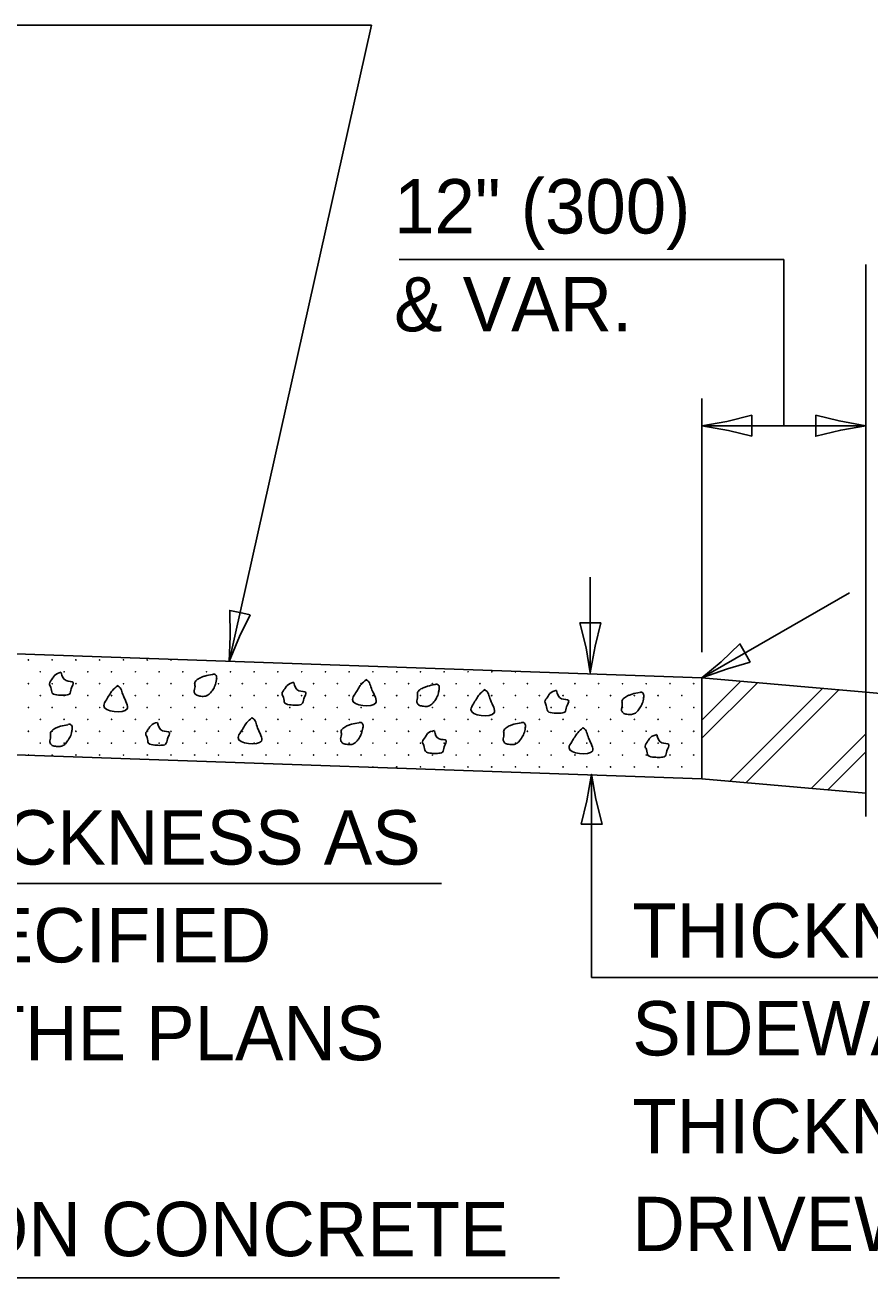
# Model space of a CAD drawing. Extents: x 2261261 to 2261891, y -3123637 to -3123237.
# Drawn here: x 2261623.1 to 2261670.5, y -3123590.8 to -3123520.5 of the extents above; entities that cross this region are included whole.
import ezdxf

# ---------------------------------------------------------------- set-up
doc = ezdxf.new("R2010")
doc.units = 0
for name, color, linetype in [('RD_Pr_Roadway_Dimensions', 7, 'Continuous'), ('RD_Pr_Roadway_Items', 7, 'Continuous'), ('RD_Pr_Roadway_Notes', 7, 'Continuous')]:
    doc.layers.add(name, color=color, linetype=linetype)

msp = doc.modelspace()

# ---------------------------------------------------------------- linework, layer by layer
at = {"layer": 'RD_Pr_Roadway_Dimensions'}
for p, q in [((2261644.042, -3123533.67), (2261665.633, -3123533.67)), ((2261665.633, -3123542.99), (2261665.633, -3123533.67)), ((2261661.037, -3123555.69), (2261661.037, -3123541.456)), ((2261661.037, -3123542.99), (2261670.229, -3123542.99)), ((2261654.776, -3123556.847), (2261654.776, -3123551.476)), ((2261654.849, -3123573.941), (2261654.849, -3123562.538)), ((2261613.118, -3123568.666), (2261646.431, -3123568.666)), ((2261654.849, -3123573.941), (2261727.73, -3123573.941))]:
    msp.add_line(p, q, dxfattribs=at)
for points in [[(2261663.835, -3123543.576), (2261663.837, -3123542.99), (2261663.837, -3123542.405), (2261662.436, -3123542.748), (2261661.037, -3123542.99), (2261662.53, -3123543.262)], [(2261667.431, -3123542.405), (2261667.429, -3123542.99), (2261667.429, -3123543.576), (2261668.83, -3123543.233), (2261670.229, -3123542.99), (2261668.736, -3123542.719)], [(2261655.362, -3123554.049), (2261654.776, -3123554.047), (2261654.191, -3123554.047), (2261654.534, -3123555.448), (2261654.776, -3123556.847), (2261655.048, -3123555.354)], [(2261654.263, -3123565.336), (2261654.849, -3123565.338), (2261655.434, -3123565.338), (2261655.091, -3123563.937), (2261654.849, -3123562.538), (2261654.577, -3123564.031)]]:
    msp.add_lwpolyline(points, close=True, dxfattribs=at)
at = {"layer": 'RD_Pr_Roadway_Items'}
for p, q in [((2261670.229, -3123564.912), (2261670.229, -3123533.938)), ((2261610.736, -3123555.374), (2261661.037, -3123557.132)), ((2261661.037, -3123557.132), (2261661.037, -3123562.787)), ((2261661.037, -3123557.132), (2261670.229, -3123557.934)), ((2261661.037, -3123559.505), (2261663.219, -3123557.323)), ((2261661.037, -3123560.516), (2261664.149, -3123557.404)), ((2261662.596, -3123562.924), (2261667.798, -3123557.722)), ((2261663.526, -3123563.005), (2261668.728, -3123557.803)), ((2261670.229, -3123557.934), (2261694.849, -3123560.088)), ((2261667.175, -3123563.324), (2261670.229, -3123560.269)), ((2261610.736, -3123561.03), (2261661.037, -3123562.787)), ((2261668.105, -3123563.405), (2261670.229, -3123561.28)), ((2261661.037, -3123562.787), (2261670.229, -3123563.591))]:
    msp.add_line(p, q, dxfattribs=at)
for centre in [(2261623.241, -3123556.122), (2261624.575, -3123556.122), (2261625.908, -3123556.122), (2261627.242, -3123556.122), (2261628.575, -3123556.122), (2261629.909, -3123556.122), (2261631.242, -3123556.122), (2261623.908, -3123556.789), (2261625.241, -3123556.789), (2261626.575, -3123556.789), (2261627.909, -3123556.789), (2261629.242, -3123556.789), (2261630.576, -3123556.789), (2261631.909, -3123556.789), (2261633.243, -3123556.789), (2261634.576, -3123556.789), (2261635.91, -3123556.789), (2261637.243, -3123556.789), (2261638.577, -3123556.789), (2261639.91, -3123556.789), (2261641.244, -3123556.789), (2261642.577, -3123556.789), (2261643.911, -3123556.789), (2261645.244, -3123556.789), (2261646.578, -3123556.789), (2261647.911, -3123556.789), (2261649.245, -3123556.789), (2261650.578, -3123556.789), (2261623.241, -3123557.455), (2261624.575, -3123557.455), (2261625.908, -3123557.455), (2261627.242, -3123557.455), (2261628.575, -3123557.455), (2261629.909, -3123557.455), (2261631.242, -3123557.455), (2261632.576, -3123557.455), (2261633.909, -3123557.455), (2261635.243, -3123557.455), (2261636.576, -3123557.455), (2261637.91, -3123557.455), (2261639.243, -3123557.455), (2261640.577, -3123557.455), (2261641.91, -3123557.455), (2261643.244, -3123557.455), (2261644.577, -3123557.455), (2261645.911, -3123557.455), (2261647.244, -3123557.455), (2261648.578, -3123557.455), (2261649.911, -3123557.455), (2261651.245, -3123557.455), (2261652.578, -3123557.455), (2261653.912, -3123557.455), (2261655.245, -3123557.455), (2261656.579, -3123557.455), (2261657.912, -3123557.455), (2261659.246, -3123557.455), (2261660.579, -3123557.455), (2261623.908, -3123558.122), (2261625.241, -3123558.122), (2261626.575, -3123558.122), (2261627.909, -3123558.122), (2261629.242, -3123558.122), (2261630.576, -3123558.122), (2261631.909, -3123558.122), (2261633.243, -3123558.122), (2261634.576, -3123558.122), (2261635.91, -3123558.122), (2261637.243, -3123558.122), (2261638.577, -3123558.122), (2261639.91, -3123558.122), (2261641.244, -3123558.122), (2261642.577, -3123558.122), (2261643.911, -3123558.122), (2261645.244, -3123558.122), (2261646.578, -3123558.122), (2261647.911, -3123558.122), (2261649.245, -3123558.122), (2261650.578, -3123558.122), (2261651.912, -3123558.122), (2261653.245, -3123558.122), (2261654.579, -3123558.122), (2261655.912, -3123558.122), (2261657.246, -3123558.122), (2261658.579, -3123558.122), (2261659.913, -3123558.122), (2261623.241, -3123558.789), (2261623.908, -3123559.456), (2261624.575, -3123558.789), (2261625.241, -3123559.456), (2261625.908, -3123558.789), (2261626.575, -3123559.456), (2261627.242, -3123558.789), (2261627.909, -3123559.456), (2261628.575, -3123558.789), (2261629.242, -3123559.456), (2261629.909, -3123558.789), (2261630.576, -3123559.456), (2261631.242, -3123558.789), (2261631.909, -3123559.456), (2261632.576, -3123558.789), (2261633.243, -3123559.456), (2261633.909, -3123558.789), (2261634.576, -3123559.456), (2261635.243, -3123558.789), (2261635.91, -3123559.456), (2261636.576, -3123558.789), (2261637.243, -3123559.456), (2261637.91, -3123558.789), (2261638.577, -3123559.456), (2261639.243, -3123558.789), (2261639.91, -3123559.456), (2261640.577, -3123558.789), (2261641.244, -3123559.456), (2261641.91, -3123558.789), (2261642.577, -3123559.456), (2261643.244, -3123558.789), (2261643.911, -3123559.456), (2261644.577, -3123558.789), (2261645.244, -3123559.456), (2261645.911, -3123558.789), (2261646.578, -3123559.456), (2261647.244, -3123558.789), (2261647.911, -3123559.456), (2261648.578, -3123558.789), (2261649.245, -3123559.456), (2261649.911, -3123558.789), (2261650.578, -3123559.456), (2261651.245, -3123558.789), (2261651.912, -3123559.456), (2261652.578, -3123558.789), (2261653.245, -3123559.456), (2261653.912, -3123558.789), (2261654.579, -3123559.456), (2261655.245, -3123558.789), (2261655.912, -3123559.456), (2261656.579, -3123558.789), (2261657.246, -3123559.456), (2261657.912, -3123558.789), (2261658.579, -3123559.456), (2261659.246, -3123558.789), (2261659.913, -3123559.456), (2261660.579, -3123558.789), (2261623.241, -3123560.122), (2261624.575, -3123560.122), (2261625.908, -3123560.122), (2261627.242, -3123560.122), (2261628.575, -3123560.122), (2261629.909, -3123560.122), (2261631.242, -3123560.122), (2261632.576, -3123560.122), (2261633.909, -3123560.122), (2261635.243, -3123560.122), (2261636.576, -3123560.122), (2261637.91, -3123560.122), (2261639.243, -3123560.122), (2261640.577, -3123560.122), (2261641.91, -3123560.122), (2261643.244, -3123560.122), (2261644.577, -3123560.122), (2261645.911, -3123560.122), (2261647.244, -3123560.122), (2261648.578, -3123560.122), (2261649.911, -3123560.122), (2261651.245, -3123560.122), (2261652.578, -3123560.122), (2261653.912, -3123560.122), (2261655.245, -3123560.122), (2261656.579, -3123560.122), (2261657.912, -3123560.122), (2261659.246, -3123560.122), (2261660.579, -3123560.122), (2261623.908, -3123560.789), (2261625.241, -3123560.789), (2261626.575, -3123560.789), (2261627.909, -3123560.789), (2261629.242, -3123560.789), (2261630.576, -3123560.789), (2261631.909, -3123560.789), (2261633.243, -3123560.789), (2261634.576, -3123560.789), (2261635.91, -3123560.789), (2261637.243, -3123560.789), (2261638.577, -3123560.789), (2261639.91, -3123560.789), (2261641.244, -3123560.789), (2261642.577, -3123560.789), (2261643.911, -3123560.789), (2261645.244, -3123560.789), (2261646.578, -3123560.789), (2261647.911, -3123560.789), (2261649.245, -3123560.789), (2261650.578, -3123560.789), (2261651.912, -3123560.789), (2261653.245, -3123560.789), (2261654.579, -3123560.789), (2261655.912, -3123560.789), (2261657.246, -3123560.789), (2261658.579, -3123560.789), (2261659.913, -3123560.789), (2261623.241, -3123561.456), (2261624.575, -3123561.456), (2261625.908, -3123561.456), (2261627.242, -3123561.456), (2261628.575, -3123561.456), (2261629.909, -3123561.456), (2261631.242, -3123561.456), (2261632.576, -3123561.456), (2261633.909, -3123561.456), (2261635.243, -3123561.456), (2261636.576, -3123561.456), (2261637.91, -3123561.456), (2261639.243, -3123561.456), (2261640.577, -3123561.456), (2261641.91, -3123561.456), (2261643.244, -3123561.456), (2261644.577, -3123561.456), (2261645.911, -3123561.456), (2261647.244, -3123561.456), (2261648.578, -3123561.456), (2261649.911, -3123561.456), (2261651.245, -3123561.456), (2261652.578, -3123561.456), (2261653.912, -3123561.456), (2261655.245, -3123561.456), (2261656.579, -3123561.456), (2261657.912, -3123561.456), (2261659.246, -3123561.456), (2261660.579, -3123561.456), (2261642.577, -3123562.123), (2261643.911, -3123562.123), (2261645.244, -3123562.123), (2261646.578, -3123562.123), (2261647.911, -3123562.123), (2261649.245, -3123562.123), (2261650.578, -3123562.123), (2261651.912, -3123562.123), (2261653.245, -3123562.123), (2261654.579, -3123562.123), (2261655.912, -3123562.123), (2261657.246, -3123562.123), (2261658.579, -3123562.123), (2261659.913, -3123562.123)]:
    msp.add_circle(centre, 0.00943, dxfattribs=at)
for points in [[(2261625.084, -3123556.812), (2261624.701, -3123556.997), (2261624.582, -3123557.177), (2261624.42, -3123557.459), (2261624.494, -3123557.66), (2261624.582, -3123557.983), (2261624.934, -3123558.091), (2261625.271, -3123558.101), (2261625.539, -3123558.035), (2261625.642, -3123557.736), (2261625.749, -3123557.382), (2261625.351, -3123557.282), (2261625.084, -3123556.829)], [(2261633.567, -3123556.941), (2261633.147, -3123557.027), (2261632.959, -3123557.093), (2261632.718, -3123557.229), (2261632.58, -3123557.393), (2261632.592, -3123557.608), (2261632.545, -3123557.927), (2261632.633, -3123558.07), (2261632.86, -3123558.153), (2261633.116, -3123558.164), (2261633.331, -3123558.087), (2261633.503, -3123557.91), (2261633.657, -3123557.684), (2261633.763, -3123557.403), (2261633.794, -3123557.229), (2261633.794, -3123557.038), (2261633.675, -3123556.92), (2261633.58, -3123556.931)], [(2261642.191, -3123557.24), (2261641.915, -3123557.504), (2261641.578, -3123558.021), (2261641.424, -3123558.341), (2261642.738, -3123558.536), (2261642.523, -3123557.802), (2261642.233, -3123557.25), (2261642.179, -3123557.222)], [(2261628.234, -3123557.576), (2261627.955, -3123557.84), (2261627.618, -3123558.359), (2261627.469, -3123558.678), (2261628.778, -3123558.872), (2261628.568, -3123558.14), (2261628.276, -3123557.587), (2261628.223, -3123557.563)], [(2261638.139, -3123557.375), (2261637.753, -3123557.559), (2261637.634, -3123557.736), (2261637.477, -3123558.021), (2261637.554, -3123558.223), (2261637.634, -3123558.542), (2261637.994, -3123558.65), (2261638.328, -3123558.66), (2261638.592, -3123558.594), (2261638.698, -3123558.299), (2261638.806, -3123557.945), (2261638.411, -3123557.848), (2261638.139, -3123557.396)], [(2261646.061, -3123557.507), (2261645.644, -3123557.594), (2261645.453, -3123557.66), (2261645.212, -3123557.792), (2261645.073, -3123557.955), (2261645.085, -3123558.17), (2261645.044, -3123558.491), (2261645.127, -3123558.632), (2261645.353, -3123558.716), (2261645.613, -3123558.726), (2261645.825, -3123558.65), (2261646.001, -3123558.473), (2261646.149, -3123558.247), (2261646.253, -3123557.969), (2261646.288, -3123557.792), (2261646.288, -3123557.597), (2261646.169, -3123557.483), (2261646.073, -3123557.493)], [(2261648.83, -3123557.799), (2261648.554, -3123558.063), (2261648.217, -3123558.584), (2261648.068, -3123558.904), (2261649.378, -3123559.098), (2261649.167, -3123558.365), (2261648.872, -3123557.81), (2261648.822, -3123557.789)], [(2261652.885, -3123557.823), (2261652.502, -3123558.008), (2261652.383, -3123558.188), (2261652.223, -3123558.47), (2261652.299, -3123558.674), (2261652.383, -3123558.994), (2261652.739, -3123559.105), (2261653.072, -3123559.112), (2261653.34, -3123559.046), (2261653.444, -3123558.747), (2261653.555, -3123558.393), (2261653.157, -3123558.296), (2261652.885, -3123557.844)], [(2261657.544, -3123557.955), (2261657.119, -3123558.042), (2261656.932, -3123558.108), (2261656.69, -3123558.244), (2261656.556, -3123558.404), (2261656.568, -3123558.623), (2261656.522, -3123558.942), (2261656.61, -3123559.085), (2261656.832, -3123559.168), (2261657.093, -3123559.178), (2261657.307, -3123559.102), (2261657.479, -3123558.921), (2261657.633, -3123558.695), (2261657.735, -3123558.417), (2261657.766, -3123558.244), (2261657.766, -3123558.053), (2261657.647, -3123557.931), (2261657.556, -3123557.942)], [(2261635.773, -3123559.376), (2261635.498, -3123559.64), (2261635.16, -3123560.162), (2261635.007, -3123560.481), (2261636.321, -3123560.675), (2261636.106, -3123559.943), (2261635.819, -3123559.386), (2261635.765, -3123559.362)], [(2261625.462, -3123559.758), (2261625.041, -3123559.841), (2261624.854, -3123559.907), (2261624.613, -3123560.043), (2261624.479, -3123560.207), (2261624.486, -3123560.422), (2261624.443, -3123560.741), (2261624.528, -3123560.884), (2261624.754, -3123560.967), (2261625.014, -3123560.978), (2261625.229, -3123560.901), (2261625.401, -3123560.724), (2261625.55, -3123560.498), (2261625.658, -3123560.22), (2261625.689, -3123560.043), (2261625.689, -3123559.848), (2261625.57, -3123559.734), (2261625.477, -3123559.745)], [(2261630.486, -3123559.626), (2261630.103, -3123559.811), (2261629.984, -3123559.988), (2261629.824, -3123560.273), (2261629.9, -3123560.474), (2261629.984, -3123560.793), (2261630.336, -3123560.901), (2261630.673, -3123560.912), (2261630.942, -3123560.846), (2261631.045, -3123560.55), (2261631.156, -3123560.196), (2261630.758, -3123560.099), (2261630.486, -3123559.643)], [(2261641.785, -3123559.643), (2261641.364, -3123559.73), (2261641.172, -3123559.796), (2261640.935, -3123559.932), (2261640.797, -3123560.096), (2261640.808, -3123560.307), (2261640.766, -3123560.63), (2261640.85, -3123560.769), (2261641.077, -3123560.856), (2261641.336, -3123560.867), (2261641.547, -3123560.79), (2261641.723, -3123560.613), (2261641.873, -3123560.384), (2261641.977, -3123560.105), (2261642.011, -3123559.932), (2261642.011, -3123559.737), (2261641.892, -3123559.623), (2261641.796, -3123559.634)], [(2261646.024, -3123560.078), (2261645.636, -3123560.258), (2261645.518, -3123560.439), (2261645.357, -3123560.72), (2261645.43, -3123560.925), (2261645.518, -3123561.245), (2261645.87, -3123561.356), (2261646.203, -3123561.363), (2261646.475, -3123561.297), (2261646.575, -3123561.002), (2261646.686, -3123560.648), (2261646.288, -3123560.55), (2261646.024, -3123560.096)], [(2261650.902, -3123559.643), (2261650.48, -3123559.73), (2261650.292, -3123559.796), (2261650.051, -3123559.932), (2261649.917, -3123560.096), (2261649.925, -3123560.307), (2261649.883, -3123560.63), (2261649.968, -3123560.769), (2261650.193, -3123560.856), (2261650.454, -3123560.867), (2261650.664, -3123560.79), (2261650.84, -3123560.613), (2261650.99, -3123560.384), (2261651.093, -3123560.105), (2261651.127, -3123559.932), (2261651.127, -3123559.737), (2261651.008, -3123559.623), (2261650.917, -3123559.634)], [(2261654.347, -3123559.939), (2261654.068, -3123560.203), (2261653.734, -3123560.72), (2261653.581, -3123561.044), (2261654.895, -3123561.234), (2261654.68, -3123560.505), (2261654.39, -3123559.949), (2261654.339, -3123559.925)], [(2261658.517, -3123560.3), (2261658.13, -3123560.488), (2261658.011, -3123560.665), (2261657.851, -3123560.95), (2261657.928, -3123561.152), (2261658.011, -3123561.471), (2261658.363, -3123561.578), (2261658.697, -3123561.589), (2261658.968, -3123561.523), (2261659.072, -3123561.224), (2261659.18, -3123560.873), (2261658.785, -3123560.772), (2261658.517, -3123560.321)]]:
    msp.add_spline(points, degree=3, dxfattribs=at)
at = {"layer": 'RD_Pr_Roadway_Notes'}
for p, q in [((2261572.433, -3123520.518), (2261642.495, -3123520.518)), ((2261642.495, -3123520.518), (2261634.5, -3123556.205)), ((2261661.037, -3123557.132), (2261669.312, -3123552.368)), ((2261570.927, -3123590.782), (2261653.045, -3123590.782))]:
    msp.add_line(p, q, dxfattribs=at)
for points in [[(2261635.683, -3123553.602), (2261635.112, -3123553.472), (2261634.541, -3123553.344), (2261634.57, -3123554.786), (2261634.5, -3123556.205), (2261635.092, -3123554.807)], [(2261663.754, -3123556.243), (2261663.463, -3123555.735), (2261663.171, -3123555.227), (2261662.128, -3123556.224), (2261661.037, -3123557.132), (2261662.466, -3123556.622)]]:
    msp.add_lwpolyline(points, close=True, dxfattribs=at)

# ---------------------------------------------------------------- texts
at = {"layer": 'RD_Pr_Roadway_Dimensions'}
for s, p in [('12" (300)', (2261643.762, -3123532.208)), ('& VAR.', (2261643.762, -3123537.695)), ('THICKNESS AS', (2261615.357, -3123567.6)), ('THICKNESS OF PROP. P.C. CONC.', (2261657.132, -3123572.819)), ('SPECIFIED', (2261615.357, -3123573.086)), ('IN THE PLANS', (2261615.357, -3123578.572)), ('SIDEWALK SHALL BE THE SAME', (2261657.132, -3123578.305)), ('THICKNESS AS THE P.C. CONC.', (2261657.132, -3123583.792)), ('DRIVEWAY PAVEMENT', (2261657.132, -3123589.278))]:
    msp.add_text(s, height=3.048, dxfattribs=at).set_placement(p)
at = {"layer": 'RD_Pr_Roadway_Notes'}
msp.add_text('PROPOSED COMBINATION CONCRETE', height=3.048, dxfattribs=at).set_placement((2261573.186, -3123589.562))

doc.saveas('drawing.dxf')
